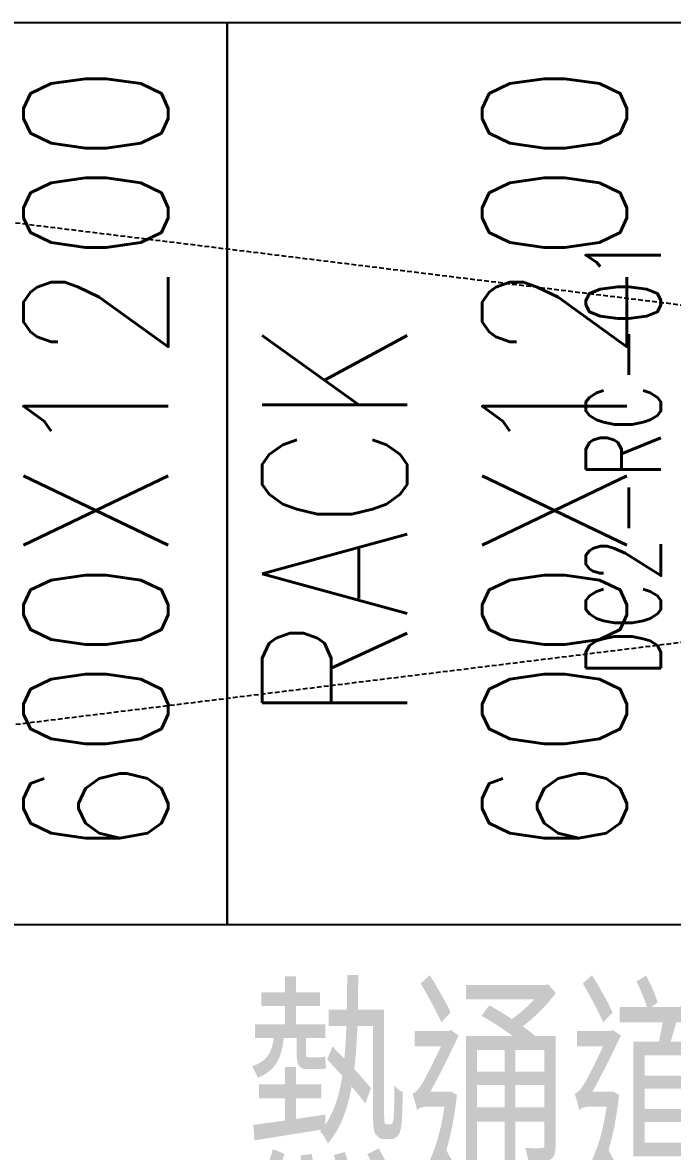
# Model space of a CAD drawing. Extents: x 225000 to 2157367, y 208400 to 840900.
# Drawn here: x 502644 to 503508, y 408501 to 410002 of the extents above; entities that cross this region are included whole.
import ezdxf
from ezdxf.enums import TextEntityAlignment as Align

# ---------------------------------------------------------------- set-up
doc = ezdxf.new("R2010")
doc.units = 0
doc.header["$LTSCALE"] = 10
doc.linetypes.add('XFDP20-DC-PH1$0$HIDDEN2', pattern=[0.1875, 0.125, -0.0625])
for name, color, linetype in [('XFDP20-DC-PH1$0$A-EQ (PH1)', 15, 'XFDP20-DC-PH1$0$HIDDEN2'), ('XFM2Q20-DC$0$M-EQ-TEXT', 3, 'Continuous'), ('XFM2Q20-DC$0$RACK-DC1-600X1200', 6, 'Continuous')]:
    doc.layers.add(name, color=color, linetype=linetype)
doc.styles.add('XFM2Q20-DC$0$XFL10-HVAC-EQ-L194205$0$M-TXT', font='simplex.shx', dxfattribs={"width": 0.8, "bigfont": 'chineset.shx'})
doc.styles.add('XFM2Q20-DC$0$XOL30-HVAC-EQ-L194205$0$Standard', font='txt.shx', dxfattribs={"width": 0.8, "bigfont": 'chineset.shx'})

# ---------------------------------------------------------------- blocks, each defined once
blk = doc.blocks.new('XFDP20-DC-PH1')
at = {"layer": 'XFDP20-DC-PH1$0$A-EQ (PH1)', "ltscale": 5}
for p, q in [((510205.6, 210002.3, 0), (500475.6, 208802.3, 0)), ((500475.6, 210002.3, 0), (510205.6, 208802.3, 0))]:
    blk.add_line(p, q, dxfattribs=at)
at = {"layer": 'XFDP20-DC-PH1$0$A-EQ (PH1)', "ltscale": 5, "elevation": 0}
blk.add_lwpolyline([(510205.6, 208802.3), (500475.6, 208802.3), (500475.6, 210002.3), (510205.6, 210002.3)], close=True, dxfattribs=at)
blk = doc.blocks.new('XFM2Q20-DC')
at = {"layer": 'XFM2Q20-DC$0$RACK-DC1-600X1200', "elevation": 0}
for points in [[(502915.6, 208802.3), (502305.6, 208802.3), (502305.6, 210002.3), (502915.6, 210002.3)], [(503525.6, 208802.3), (502915.6, 208802.3), (502915.6, 210002.3), (503525.6, 210002.3)]]:
    blk.add_lwpolyline(points, close=True, dxfattribs=at)
at = {"color": 53, "style": 'XFM2Q20-DC$0$XOL30-HVAC-EQ-L194205$0$Standard', "width": 0.8}
for s, p in [('600X1200', (502837.4, 208891.2, 0)), ('600X1200', (503447.4, 208891.2, 0)), ('RACK', (503155, 209071.2, 0))]:
    blk.add_text(s, height=192.55, rotation=90, dxfattribs=at).set_placement(p)
blk.add_text('熱通道', height=269.57, dxfattribs=at).set_placement((502939.4, 208438, 0))
at = {"layer": 'XFM2Q20-DC$0$M-EQ-TEXT', "style": 'XFM2Q20-DC$0$XFL10-HVAC-EQ-L194205$0$M-TXT', "width": 0.7}
blk.add_text('DC2-RC-01', height=100, rotation=90, dxfattribs=at).set_placement((503442.6, 209425.8, 0), align=Align.MIDDLE_CENTER)

msp = doc.modelspace()

# ---------------------------------------------------------------- block references
for name in ['XFDP20-DC-PH1', 'XFM2Q20-DC']:
    msp.add_blockref(name, (0, 200000))

doc.saveas('drawing.dxf')
